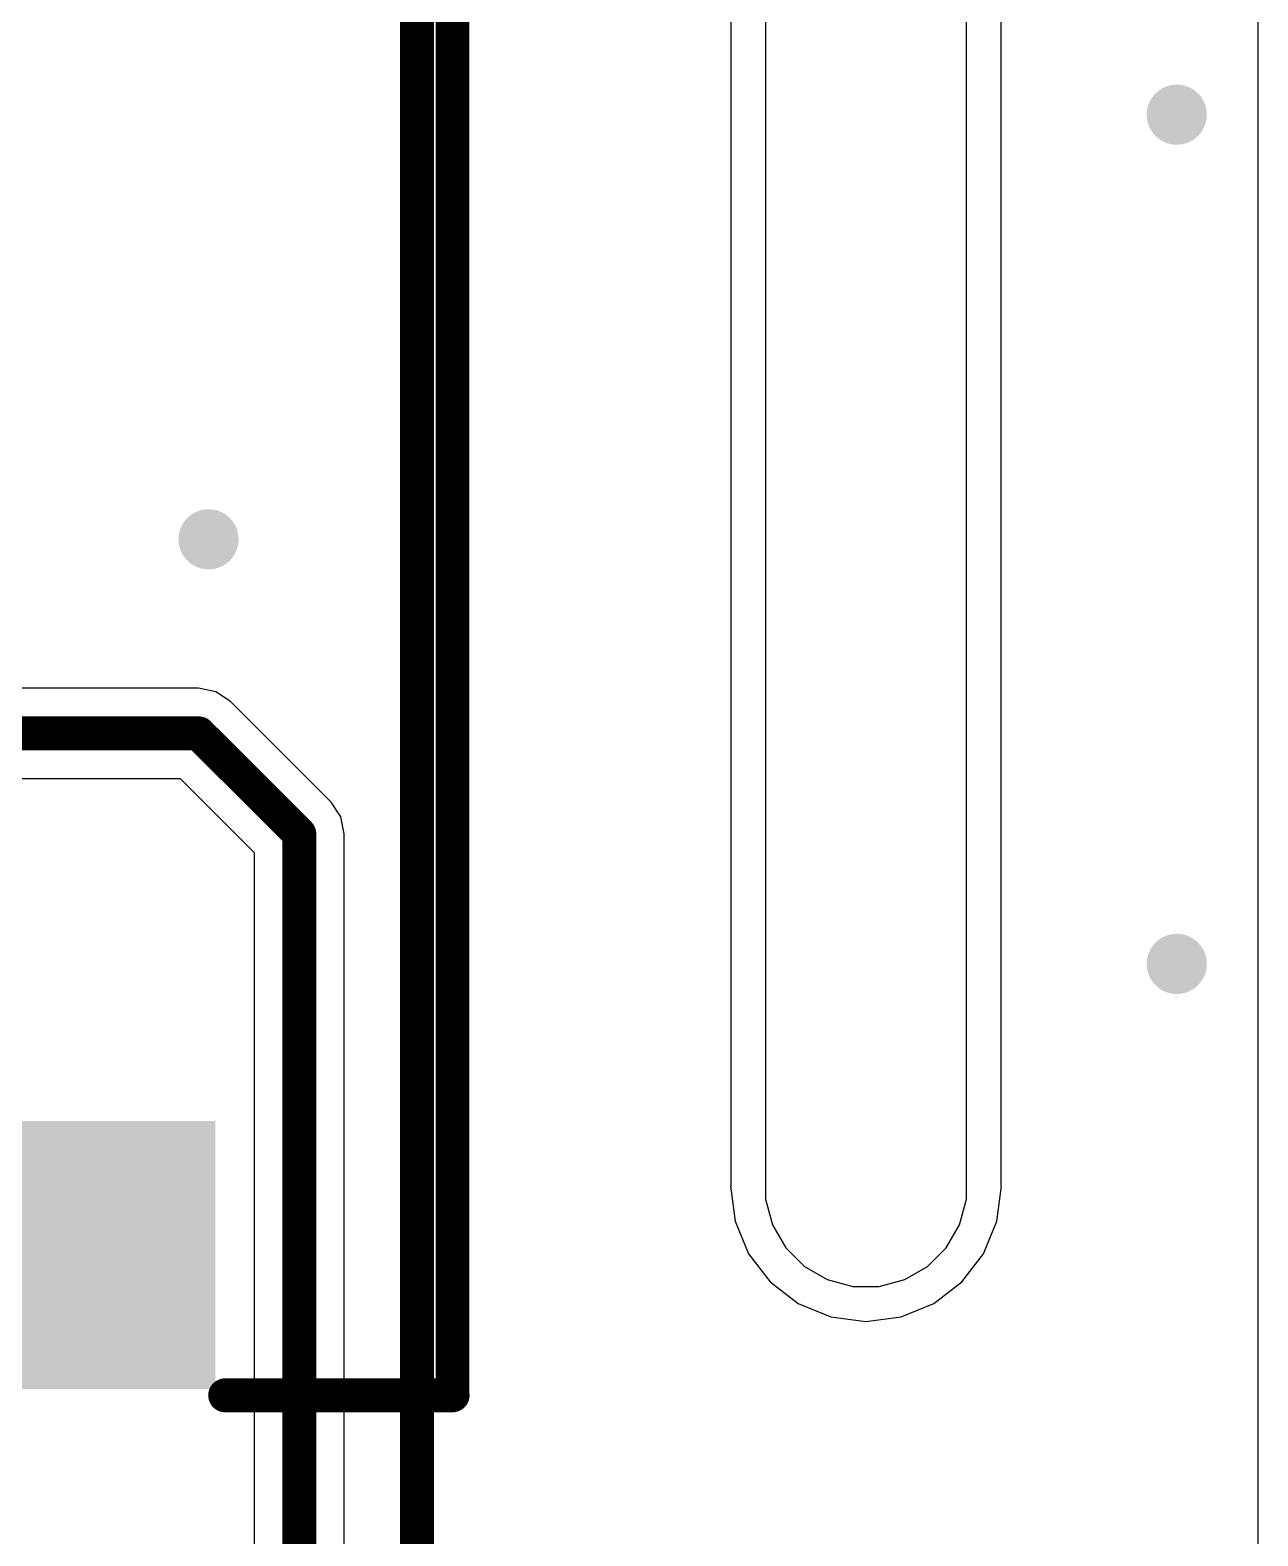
# Model space of a CAD drawing. Header units: millimetres. Extents: x -27 to 79, y -14 to 66.
# Drawn here: x 69.61 to 78.79, y 8.75 to 20.01 of the extents above; entities that cross this region are included whole.
import ezdxf

# ---------------------------------------------------------------- set-up
doc = ezdxf.new("R2010")
doc.units = ezdxf.units.MM
for name, color, linetype in [('BottomLayer', 5, 'Continuous'), ('BottomOverlay', 54, 'Continuous'), ('MultiLayer', 9, 'Continuous'), ('TopLayer', 1, 'Continuous'), ('TopOverlay', 2, 'Continuous'), ('TopPaste', 8, 'Continuous'), ('TopSolder', 216, 'Continuous'), ('ViaHoleLayer', 16, 'Continuous')]:
    doc.layers.add(name, color=color, linetype=linetype)

msp = doc.modelspace()

# ---------------------------------------------------------------- hatches: boundary and pattern name
at = {"layer": 'BottomLayer'}
h = msp.add_hatch(color=5, dxfattribs=at)
edge = h.paths.add_edge_path()
edge.add_arc((78.18, 19.379), 0.225, 0, 360)
h = msp.add_hatch(color=5, dxfattribs=at)
edge = h.paths.add_edge_path()
edge.add_arc((70.941, 16.204), 0.225, 0, 360)
h = msp.add_hatch(color=5, dxfattribs=at)
edge = h.paths.add_edge_path()
edge.add_arc((78.18, 13.029), 0.225, 0, 360)
at = {"layer": 'TopLayer'}
h = msp.add_hatch(color=1, dxfattribs=at)
edge = h.paths.add_edge_path()
edge.add_arc((78.18, 19.379), 0.225, 0, 360)
h = msp.add_hatch(color=1, dxfattribs=at)
edge = h.paths.add_edge_path()
edge.add_arc((70.941, 16.204), 0.225, 0, 360)
h = msp.add_hatch(color=1, dxfattribs=at)
edge = h.paths.add_edge_path()
edge.add_arc((78.18, 13.029), 0.225, 0, 360)
msp.add_hatch(color=1, dxfattribs=at).paths.add_polyline_path([(68.69, 9.953), (68.69, 11.753), (70.89, 11.753), (70.89, 9.953)])
at = {"layer": 'TopPaste'}
msp.add_hatch(color=8, dxfattribs=at).paths.add_polyline_path([(68.69, 9.953), (68.69, 11.753), (70.89, 11.753), (70.89, 9.953)])
at = {"layer": 'TopSolder'}
msp.add_hatch(color=216, dxfattribs=at).paths.add_polyline_path([(68.589, 9.851), (68.589, 11.854), (70.992, 11.854), (70.992, 9.851)])
at = {"layer": 'ViaHoleLayer'}
h = msp.add_hatch(color=16, dxfattribs=at)
edge = h.paths.add_edge_path()
edge.add_arc((78.18, 19.379), 0.1, 0, 360)
h = msp.add_hatch(color=16, dxfattribs=at)
edge = h.paths.add_edge_path()
edge.add_arc((70.941, 16.204), 0.1, 0, 360)
h = msp.add_hatch(color=16, dxfattribs=at)
edge = h.paths.add_edge_path()
edge.add_arc((78.18, 13.029), 0.1, 0, 360)

# ---------------------------------------------------------------- linework, layer by layer
at = {"layer": 'BottomLayer'}
for p, q in [((78.786, 45), (78.786, 0)), ((74.847, 33.626), (74.847, 11.368)), ((76.866, 11.368), (76.866, 33.627)), ((74.847, 11.367), (74.843, 11.367)), ((74.843, 11.367), (74.878, 11.105)), ((74.847, 11.368), (74.847, 11.367)), ((76.835, 11.105), (76.869, 11.367)), ((76.866, 11.367), (76.866, 11.368)), ((76.869, 11.367), (76.866, 11.367)), ((74.878, 11.105), (74.979, 10.861)), ((76.734, 10.861), (76.835, 11.105)), ((74.979, 10.861), (75.14, 10.651)), ((76.573, 10.651), (76.734, 10.861)), ((75.14, 10.651), (75.35, 10.49)), ((76.363, 10.49), (76.573, 10.651)), ((75.35, 10.49), (75.594, 10.389)), ((76.119, 10.389), (76.363, 10.49)), ((75.594, 10.389), (75.856, 10.354)), ((75.856, 10.354), (76.119, 10.389))]:
    msp.add_line(p, q, dxfattribs=at)
at = {"layer": 'BottomOverlay', "const_width": 0.254}
msp.add_lwpolyline([(72.5, -2.5), (72.5, 47.5)], dxfattribs=at)
at = {"layer": 'MultiLayer'}
for p, q in [((75.106, 33.627), (75.106, 11.367)), ((76.607, 11.367), (76.607, 33.627)), ((75.106, 11.367), (75.106, 11.269)), ((75.106, 11.269), (75.157, 11.078)), ((76.556, 11.078), (76.607, 11.269)), ((76.607, 11.269), (76.607, 11.367)), ((76.607, 11.367), (76.607, 11.367)), ((75.157, 11.078), (75.256, 10.907)), ((76.457, 10.907), (76.556, 11.078)), ((75.256, 10.907), (75.396, 10.767)), ((76.317, 10.767), (76.457, 10.907)), ((75.396, 10.767), (75.567, 10.668)), ((76.146, 10.668), (76.317, 10.767)), ((75.567, 10.668), (75.758, 10.617)), ((75.758, 10.617), (75.955, 10.617)), ((75.955, 10.617), (76.146, 10.668))]:
    msp.add_line(p, q, dxfattribs=at)
at = {"layer": 'TopLayer'}
for p, q in [((78.786, 45), (78.786, 0)), ((74.847, 33.626), (74.847, 11.368)), ((76.866, 11.368), (76.866, 33.627)), ((70.867, 15.09), (68.094, 15.09)), ((70.996, 15.064), (70.867, 15.09)), ((71.105, 14.991), (70.996, 15.064)), ((71.858, 14.239), (71.105, 14.991)), ((68.094, 14.416), (70.728, 14.416)), ((70.728, 14.416), (71.283, 13.861)), ((71.931, 14.129), (71.858, 14.239)), ((71.956, 14.001), (71.931, 14.129)), ((71.956, 7.588), (71.956, 14.001)), ((71.283, 13.861), (71.283, 7.588)), ((74.847, 11.367), (74.843, 11.367)), ((74.843, 11.367), (74.878, 11.105)), ((74.847, 11.368), (74.847, 11.367)), ((76.835, 11.105), (76.869, 11.367)), ((76.866, 11.367), (76.866, 11.368)), ((76.869, 11.367), (76.866, 11.367)), ((74.878, 11.105), (74.979, 10.861)), ((76.734, 10.861), (76.835, 11.105)), ((74.979, 10.861), (75.14, 10.651)), ((76.573, 10.651), (76.734, 10.861)), ((75.14, 10.651), (75.35, 10.49)), ((76.363, 10.49), (76.573, 10.651)), ((75.35, 10.49), (75.594, 10.389)), ((76.119, 10.389), (76.363, 10.49)), ((75.594, 10.389), (75.856, 10.354)), ((75.856, 10.354), (76.119, 10.389))]:
    msp.add_line(p, q, dxfattribs=at)
at = {"layer": 'TopLayer', "const_width": 0.254}
for points in [[(67.265, 14.753), (70.867, 14.753)], [(70.867, 14.753), (71.62, 14.001)], [(71.62, 7.06), (71.62, 14.001)]]:
    msp.add_lwpolyline(points, dxfattribs=at)
at = {"layer": 'TopLayer', "const_width": 0.127}
for points in [[(70.804, 14.753, 1), (70.931, 14.753, 1)], [(70.804, 14.753, 1), (70.931, 14.753, 1)], [(71.556, 14.001, 1), (71.683, 14.001, 1)], [(71.556, 14.001, 1), (71.683, 14.001, 1)]]:
    msp.add_lwpolyline(points, format="xyb", close=True, dxfattribs=at)
at = {"layer": 'TopOverlay', "const_width": 0.254}
for points in [[(72.765, 9.803), (72.765, 35.203)], [(71.065, 9.803), (72.765, 9.803)]]:
    msp.add_lwpolyline(points, dxfattribs=at)
at = {"layer": 'TopOverlay', "const_width": 0.127}
for points in [[(71.002, 9.803, 1), (71.129, 9.803, 1)], [(72.702, 9.803, 1), (72.829, 9.803, 1)], [(72.702, 9.803, 1), (72.829, 9.803, 1)]]:
    msp.add_lwpolyline(points, format="xyb", close=True, dxfattribs=at)

doc.saveas('drawing.dxf')
